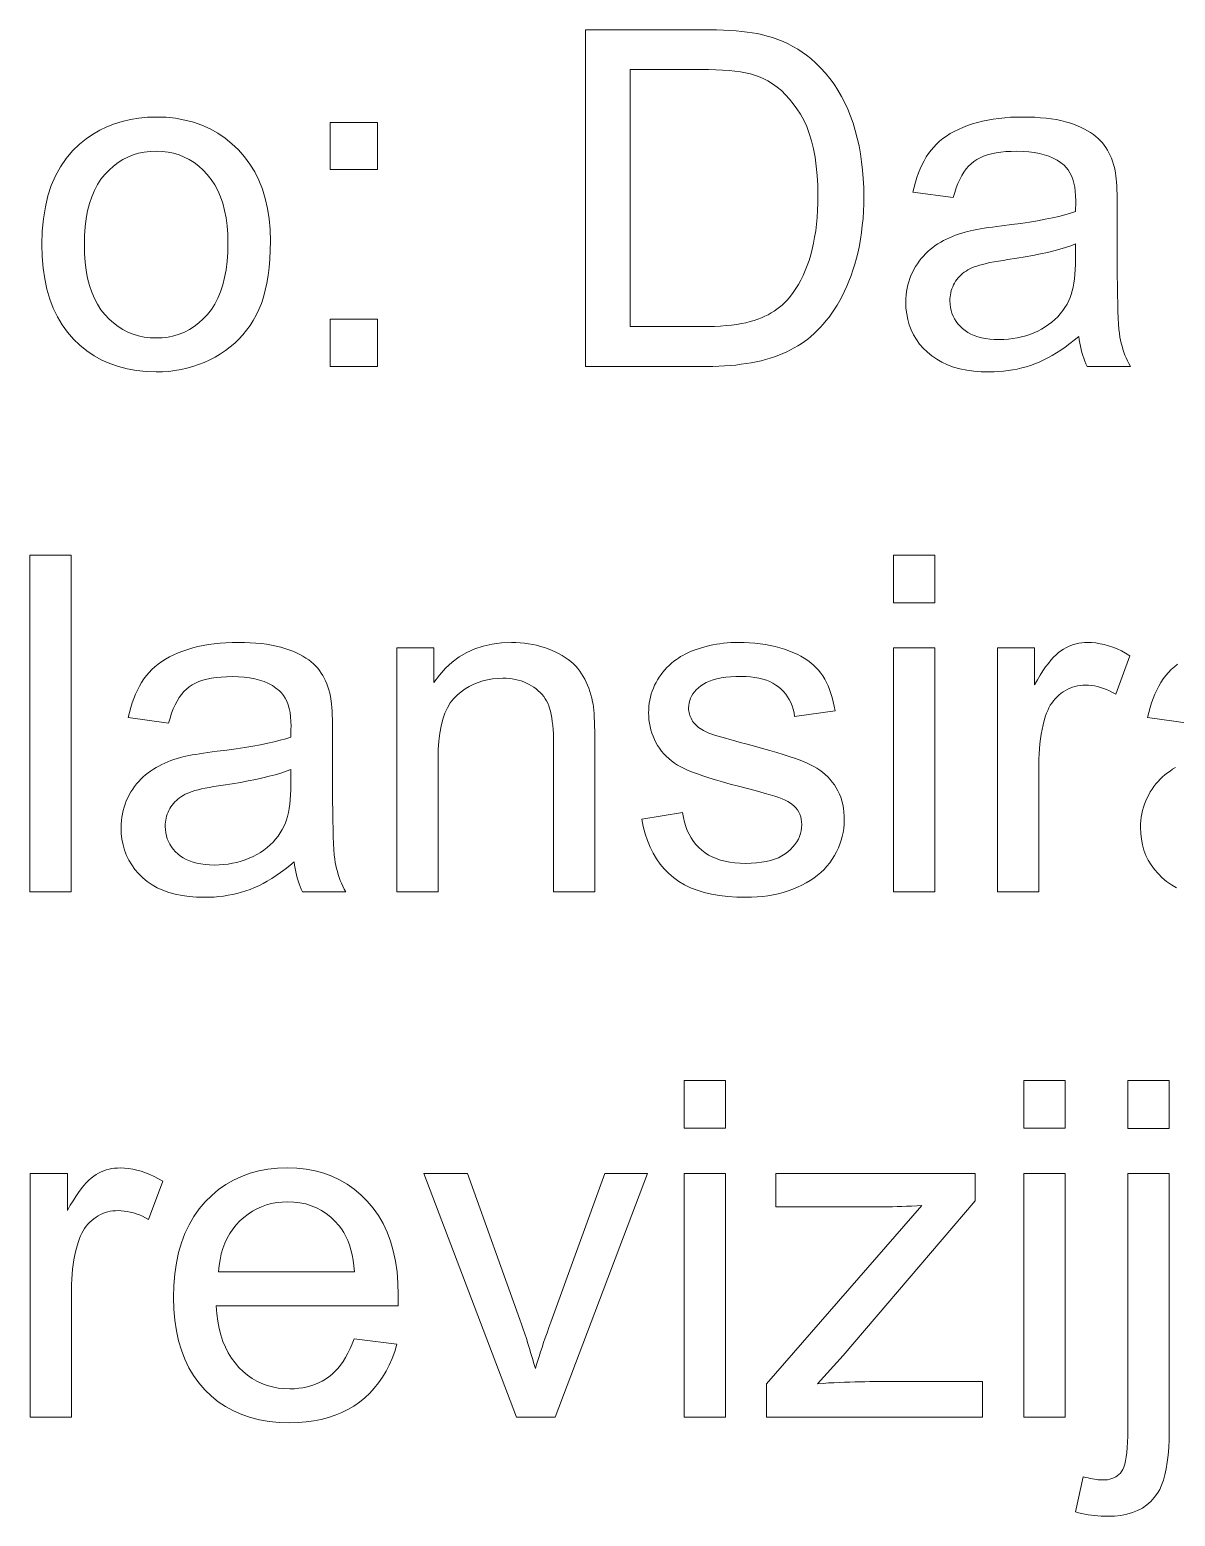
# Model space of a CAD drawing. Extents: x 0 to 419, y 0 to 420.
# Drawn here: x 361.99 to 373.9, y 44.61 to 60.06 of the extents above; entities that cross this region are included whole.
import ezdxf

# ---------------------------------------------------------------- set-up
doc = ezdxf.new("R2010")
doc.units = 0

msp = doc.modelspace()

# ---------------------------------------------------------------- linework, layer by layer
at = {"color": 7, "lineweight": 13}
for points in [[(367.765, 56.56), (367.765, 60.06), (368.971, 60.06), (369.051, 60.06), (369.127, 60.058), (369.199, 60.056), (369.267, 60.052), (369.331, 60.048), (369.391, 60.042), (369.448, 60.036), (369.5, 60.028), (369.549, 60.02), (369.594, 60.01), (369.653, 59.995), (369.711, 59.978), (369.767, 59.959), (369.821, 59.937), (369.873, 59.913), (369.923, 59.887), (369.972, 59.858), (370.019, 59.828), (370.064, 59.795), (370.107, 59.76), (370.161, 59.712), (370.213, 59.661), (370.261, 59.608), (370.307, 59.552), (370.35, 59.493), (370.39, 59.432), (370.427, 59.368), (370.461, 59.302), (370.493, 59.233), (370.522, 59.162), (370.548, 59.088), (370.571, 59.012), (370.592, 58.934), (370.61, 58.854), (370.625, 58.772), (370.637, 58.687), (370.647, 58.601), (370.654, 58.513), (370.658, 58.422), (370.659, 58.33), (370.658, 58.251), (370.655, 58.174), (370.651, 58.099), (370.644, 58.025), (370.636, 57.954), (370.625, 57.884), (370.613, 57.816), (370.599, 57.75), (370.584, 57.685), (370.566, 57.623), (370.547, 57.562), (370.527, 57.504), (370.505, 57.448), (370.483, 57.394), (370.46, 57.341), (370.435, 57.292), (370.41, 57.244), (370.383, 57.198), (370.356, 57.155), (370.327, 57.113), (370.298, 57.074), (370.268, 57.036), (370.237, 57), (370.206, 56.966), (370.175, 56.933), (370.142, 56.902), (370.11, 56.873), (370.077, 56.845), (370.043, 56.82), (370.008, 56.796), (369.973, 56.773), (369.936, 56.752), (369.898, 56.731), (369.858, 56.712), (369.817, 56.694), (369.775, 56.677), (369.731, 56.661), (369.686, 56.646), (369.639, 56.633), (369.591, 56.62), (369.541, 56.609), (369.49, 56.599), (369.437, 56.59), (369.383, 56.582), (369.328, 56.575), (369.271, 56.57), (369.212, 56.566), (369.152, 56.563), (369.091, 56.561), (369.028, 56.56)], [(368.229, 56.974), (368.976, 56.974), (369.044, 56.974), (369.108, 56.976), (369.17, 56.979), (369.229, 56.984), (369.285, 56.99), (369.338, 56.997), (369.387, 57.005), (369.434, 57.015), (369.478, 57.026), (369.519, 57.038), (369.558, 57.051), (369.595, 57.066), (369.63, 57.081), (369.664, 57.098), (369.696, 57.116), (369.727, 57.134), (369.756, 57.154), (369.783, 57.175), (369.809, 57.197), (369.833, 57.219), (369.865, 57.253), (369.896, 57.29), (369.925, 57.328), (369.953, 57.369), (369.979, 57.412), (370.004, 57.458), (370.028, 57.506), (370.05, 57.556), (370.07, 57.608), (370.09, 57.662), (370.107, 57.719), (370.123, 57.778), (370.136, 57.84), (370.148, 57.904), (370.159, 57.97), (370.167, 58.039), (370.173, 58.11), (370.178, 58.183), (370.181, 58.259), (370.181, 58.337), (370.18, 58.444), (370.174, 58.546), (370.165, 58.643), (370.153, 58.735), (370.136, 58.822), (370.117, 58.904), (370.093, 58.981), (370.066, 59.053), (370.035, 59.119), (370.001, 59.181), (369.964, 59.238), (369.926, 59.291), (369.886, 59.34), (369.845, 59.385), (369.802, 59.427), (369.757, 59.464), (369.711, 59.498), (369.663, 59.528), (369.614, 59.554), (369.563, 59.576), (369.524, 59.589), (369.48, 59.602), (369.431, 59.612), (369.378, 59.622), (369.32, 59.63), (369.258, 59.636), (369.191, 59.641), (369.12, 59.645), (369.044, 59.647), (368.964, 59.647), (368.229, 59.647)], [(362.114, 57.828), (362.118, 57.965), (362.13, 58.095), (362.15, 58.218), (362.177, 58.333), (362.212, 58.441), (362.255, 58.542), (362.306, 58.635), (362.365, 58.721), (362.431, 58.8), (362.506, 58.872), (362.573, 58.925), (362.642, 58.973), (362.715, 59.015), (362.79, 59.052), (362.869, 59.083), (362.95, 59.108), (363.034, 59.128), (363.121, 59.142), (363.211, 59.15), (363.303, 59.153), (363.406, 59.15), (363.505, 59.14), (363.6, 59.122), (363.691, 59.098), (363.778, 59.068), (363.862, 59.03), (363.942, 58.985), (364.018, 58.934), (364.09, 58.876), (364.158, 58.811), (364.221, 58.74), (364.277, 58.663), (364.327, 58.582), (364.37, 58.495), (364.407, 58.403), (364.437, 58.305), (364.46, 58.203), (364.477, 58.095), (364.487, 57.982), (364.49, 57.864), (364.488, 57.768), (364.484, 57.677), (364.477, 57.589), (364.466, 57.506), (364.453, 57.427), (364.437, 57.352), (364.418, 57.281), (364.396, 57.215), (364.371, 57.152), (364.343, 57.094), (364.312, 57.039), (364.279, 56.987), (364.243, 56.937), (364.204, 56.89), (364.163, 56.845), (364.119, 56.803), (364.072, 56.763), (364.022, 56.725), (363.97, 56.691), (363.916, 56.658), (363.859, 56.629), (363.801, 56.602), (363.743, 56.579), (363.683, 56.559), (363.622, 56.542), (363.561, 56.528), (363.498, 56.517), (363.434, 56.509), (363.369, 56.505), (363.303, 56.503), (363.199, 56.507), (363.098, 56.517), (363.002, 56.534), (362.91, 56.558), (362.822, 56.589), (362.738, 56.626), (362.658, 56.67), (362.582, 56.722), (362.51, 56.78), (362.443, 56.845), (362.38, 56.916), (362.324, 56.993), (362.275, 57.076), (362.232, 57.166), (362.196, 57.261), (362.167, 57.363), (362.144, 57.47), (362.127, 57.583), (362.118, 57.703)], [(365.113, 58.607), (365.113, 59.096), (365.602, 59.096), (365.602, 58.607)], [(372.896, 56.873), (372.848, 56.834), (372.801, 56.797), (372.754, 56.762), (372.708, 56.73), (372.662, 56.7), (372.616, 56.673), (372.571, 56.648), (372.525, 56.625), (372.481, 56.605), (372.436, 56.587), (372.392, 56.571), (372.347, 56.557), (372.301, 56.544), (372.255, 56.533), (372.208, 56.524), (372.16, 56.517), (372.111, 56.511), (372.062, 56.507), (372.013, 56.504), (371.963, 56.503), (371.881, 56.505), (371.803, 56.511), (371.729, 56.522), (371.659, 56.536), (371.593, 56.554), (371.531, 56.577), (371.472, 56.603), (371.418, 56.634), (371.367, 56.669), (371.32, 56.707), (371.278, 56.749), (371.24, 56.793), (371.206, 56.84), (371.177, 56.889), (371.152, 56.94), (371.132, 56.993), (371.116, 57.049), (371.105, 57.106), (371.098, 57.167), (371.096, 57.229), (371.097, 57.266), (371.099, 57.302), (371.104, 57.338), (371.109, 57.373), (371.117, 57.407), (371.126, 57.441), (371.137, 57.474), (371.15, 57.506), (371.165, 57.538), (371.181, 57.569), (371.198, 57.599), (371.217, 57.628), (371.236, 57.656), (371.257, 57.683), (371.279, 57.708), (371.301, 57.732), (371.325, 57.755), (371.35, 57.777), (371.376, 57.797), (371.403, 57.816), (371.43, 57.834), (371.459, 57.852), (371.488, 57.868), (371.518, 57.884), (371.549, 57.898), (371.58, 57.912), (371.612, 57.924), (371.644, 57.936), (371.678, 57.947), (371.712, 57.957), (371.738, 57.964), (371.768, 57.97), (371.799, 57.977), (371.834, 57.983), (371.871, 57.99), (371.91, 57.996), (371.952, 58.003), (371.997, 58.009), (372.044, 58.015), (372.094, 58.022), (372.195, 58.034), (372.291, 58.047), (372.381, 58.061), (372.466, 58.075), (372.546, 58.09), (372.62, 58.105), (372.688, 58.12), (372.751, 58.136), (372.808, 58.153), (372.86, 58.17), (372.861, 58.187), (372.861, 58.202), (372.861, 58.217), (372.862, 58.23), (372.862, 58.242), (372.862, 58.252), (372.862, 58.262), (372.863, 58.27), (372.863, 58.276), (372.863, 58.282), (372.861, 58.333), (372.858, 58.381), (372.852, 58.425), (372.843, 58.467), (372.832, 58.506), (372.819, 58.541), (372.803, 58.573), (372.785, 58.603), (372.764, 58.629), (372.741, 58.652), (372.706, 58.68), (372.669, 58.704), (372.628, 58.726), (372.583, 58.745), (372.536, 58.761), (372.486, 58.774), (372.432, 58.784), (372.375, 58.792), (372.315, 58.796), (372.251, 58.798), (372.192, 58.796), (372.136, 58.793), (372.084, 58.788), (372.034, 58.781), (371.988, 58.771), (371.945, 58.759), (371.905, 58.745), (371.868, 58.73), (371.834, 58.711), (371.804, 58.691), (371.776, 58.668), (371.749, 58.642), (371.724, 58.613), (371.7, 58.58), (371.678, 58.544), (371.658, 58.505), (371.638, 58.462), (371.621, 58.417), (371.605, 58.368), (371.59, 58.315), (371.17, 58.373), (371.182, 58.425), (371.196, 58.476), (371.211, 58.525), (371.228, 58.572), (371.246, 58.616), (371.265, 58.659), (371.286, 58.699), (371.309, 58.738), (371.333, 58.774), (371.359, 58.808), (371.386, 58.841), (371.416, 58.872), (371.448, 58.901), (371.482, 58.929), (371.519, 58.955), (371.558, 58.98), (371.6, 59.003), (371.643, 59.025), (371.69, 59.045), (371.738, 59.064), (371.789, 59.081), (371.841, 59.096), (371.894, 59.109), (371.949, 59.121), (372.006, 59.131), (372.064, 59.139), (372.124, 59.145), (372.186, 59.15), (372.249, 59.152), (372.313, 59.153), (372.377, 59.152), (372.439, 59.15), (372.497, 59.146), (372.554, 59.141), (372.608, 59.134), (372.659, 59.126), (372.708, 59.116), (372.755, 59.104), (372.799, 59.091), (372.841, 59.077), (372.881, 59.061), (372.918, 59.045), (372.953, 59.027), (372.986, 59.009), (373.017, 58.991), (373.046, 58.971), (373.073, 58.951), (373.097, 58.929), (373.119, 58.907), (373.14, 58.885), (373.158, 58.861), (373.175, 58.836), (373.192, 58.81), (373.207, 58.782), (373.221, 58.754), (373.234, 58.724), (373.245, 58.693), (373.256, 58.66), (373.265, 58.627), (373.273, 58.592), (373.277, 58.568), (373.281, 58.541), (373.284, 58.51), (373.287, 58.476), (373.289, 58.438), (373.291, 58.397), (373.293, 58.352), (373.294, 58.303), (373.295, 58.251), (373.295, 58.196), (373.295, 57.623), (373.295, 57.507), (373.296, 57.401), (373.297, 57.303), (373.299, 57.214), (373.302, 57.134), (373.305, 57.062), (373.308, 57), (373.312, 56.946), (373.317, 56.901), (373.322, 56.865), (373.328, 56.833), (373.335, 56.802), (373.344, 56.771), (373.353, 56.74), (373.363, 56.709), (373.374, 56.679), (373.387, 56.649), (373.4, 56.619), (373.415, 56.59), (373.431, 56.56), (372.982, 56.56), (372.969, 56.588), (372.957, 56.616), (372.946, 56.645), (372.936, 56.675), (372.927, 56.706), (372.919, 56.737), (372.912, 56.77), (372.906, 56.803), (372.9, 56.838)], [(362.556, 57.828), (362.558, 57.733), (362.564, 57.643), (362.575, 57.558), (362.59, 57.478), (362.609, 57.402), (362.632, 57.332), (362.66, 57.266), (362.692, 57.206), (362.728, 57.15), (362.768, 57.099), (362.812, 57.053), (362.858, 57.012), (362.906, 56.975), (362.956, 56.944), (363.008, 56.917), (363.063, 56.895), (363.12, 56.878), (363.179, 56.866), (363.24, 56.859), (363.303, 56.857), (363.366, 56.859), (363.427, 56.866), (363.486, 56.878), (363.542, 56.895), (363.596, 56.917), (363.648, 56.944), (363.698, 56.976), (363.746, 57.012), (363.792, 57.054), (363.836, 57.1), (363.876, 57.151), (363.912, 57.208), (363.944, 57.269), (363.972, 57.336), (363.995, 57.407), (364.014, 57.484), (364.029, 57.566), (364.04, 57.653), (364.046, 57.745), (364.048, 57.843), (364.046, 57.934), (364.04, 58.022), (364.029, 58.104), (364.014, 58.182), (363.995, 58.256), (363.971, 58.325), (363.943, 58.389), (363.911, 58.449), (363.875, 58.504), (363.834, 58.555), (363.791, 58.601), (363.745, 58.642), (363.697, 58.679), (363.647, 58.71), (363.595, 58.737), (363.541, 58.759), (363.484, 58.776), (363.426, 58.788), (363.366, 58.795), (363.303, 58.798), (363.24, 58.795), (363.179, 58.788), (363.12, 58.776), (363.063, 58.759), (363.008, 58.737), (362.956, 58.711), (362.906, 58.679), (362.858, 58.643), (362.812, 58.602), (362.768, 58.556), (362.728, 58.506), (362.692, 58.45), (362.66, 58.39), (362.632, 58.324), (362.609, 58.254), (362.59, 58.179), (362.575, 58.098), (362.564, 58.013), (362.558, 57.923)], [(372.86, 57.833), (372.811, 57.814), (372.757, 57.796), (372.699, 57.778), (372.636, 57.761), (372.568, 57.745), (372.495, 57.729), (372.418, 57.713), (372.336, 57.699), (372.25, 57.684), (372.158, 57.671), (372.107, 57.663), (372.059, 57.655), (372.013, 57.647), (371.971, 57.639), (371.932, 57.63), (371.896, 57.621), (371.863, 57.612), (371.834, 57.603), (371.807, 57.594), (371.783, 57.585), (371.762, 57.575), (371.742, 57.564), (371.722, 57.552), (371.704, 57.539), (371.686, 57.526), (371.67, 57.511), (371.654, 57.496), (371.64, 57.48), (371.626, 57.463), (371.614, 57.445), (371.603, 57.426), (371.592, 57.407), (371.584, 57.388), (371.576, 57.368), (371.569, 57.348), (371.564, 57.327), (371.56, 57.306), (371.557, 57.285), (371.555, 57.263), (371.554, 57.241), (371.556, 57.207), (371.559, 57.174), (371.566, 57.143), (371.575, 57.113), (371.587, 57.083), (371.601, 57.055), (371.618, 57.028), (371.638, 57.003), (371.66, 56.978), (371.684, 56.954), (371.712, 56.933), (371.741, 56.913), (371.773, 56.896), (371.808, 56.881), (371.845, 56.868), (371.884, 56.858), (371.926, 56.85), (371.97, 56.844), (372.016, 56.841), (372.065, 56.84), (372.114, 56.841), (372.162, 56.844), (372.209, 56.85), (372.255, 56.857), (372.3, 56.867), (372.343, 56.879), (372.386, 56.893), (372.427, 56.909), (372.468, 56.928), (372.507, 56.948), (372.545, 56.971), (372.58, 56.995), (372.614, 57.021), (372.645, 57.048), (372.675, 57.077), (372.702, 57.108), (372.727, 57.14), (372.751, 57.173), (372.772, 57.209), (372.791, 57.246), (372.804, 57.276), (372.816, 57.309), (372.826, 57.346), (372.835, 57.384), (372.843, 57.426), (372.849, 57.47), (372.854, 57.517), (372.857, 57.567), (372.86, 57.62), (372.86, 57.675)], [(365.113, 56.56), (365.113, 57.05), (365.602, 57.05), (365.602, 56.56)], [(361.988, 51.098), (361.988, 54.598), (362.418, 54.598), (362.418, 51.098)], [(370.969, 54.104), (370.969, 54.598), (371.399, 54.598), (371.399, 54.104)], [(364.738, 51.411), (364.691, 51.371), (364.643, 51.334), (364.596, 51.3), (364.55, 51.268), (364.504, 51.238), (364.458, 51.21), (364.413, 51.185), (364.368, 51.162), (364.323, 51.142), (364.279, 51.124), (364.234, 51.108), (364.189, 51.094), (364.143, 51.082), (364.097, 51.071), (364.05, 51.062), (364.002, 51.054), (363.954, 51.048), (363.905, 51.044), (363.855, 51.042), (363.805, 51.041), (363.723, 51.043), (363.645, 51.049), (363.571, 51.059), (363.501, 51.073), (363.435, 51.092), (363.373, 51.114), (363.314, 51.141), (363.26, 51.171), (363.209, 51.206), (363.162, 51.245), (363.12, 51.287), (363.082, 51.331), (363.048, 51.378), (363.019, 51.426), (362.994, 51.477), (362.974, 51.531), (362.958, 51.586), (362.947, 51.644), (362.94, 51.704), (362.938, 51.766), (362.939, 51.803), (362.941, 51.84), (362.946, 51.875), (362.952, 51.91), (362.959, 51.945), (362.968, 51.978), (362.979, 52.011), (362.992, 52.044), (363.007, 52.076), (363.023, 52.107), (363.04, 52.137), (363.059, 52.166), (363.078, 52.194), (363.099, 52.22), (363.121, 52.245), (363.143, 52.27), (363.167, 52.292), (363.192, 52.314), (363.218, 52.335), (363.245, 52.354), (363.273, 52.372), (363.301, 52.389), (363.33, 52.406), (363.36, 52.421), (363.391, 52.436), (363.422, 52.449), (363.454, 52.462), (363.487, 52.474), (363.52, 52.485), (363.554, 52.495), (363.581, 52.501), (363.61, 52.508), (363.641, 52.514), (363.676, 52.521), (363.713, 52.527), (363.752, 52.534), (363.794, 52.54), (363.839, 52.547), (363.886, 52.553), (363.936, 52.559), (364.037, 52.572), (364.133, 52.585), (364.224, 52.599), (364.308, 52.613), (364.388, 52.627), (364.462, 52.642), (364.53, 52.658), (364.593, 52.674), (364.65, 52.69), (364.702, 52.707), (364.703, 52.724), (364.703, 52.74), (364.704, 52.754), (364.704, 52.767), (364.704, 52.779), (364.704, 52.79), (364.704, 52.799), (364.705, 52.807), (364.705, 52.814), (364.705, 52.819), (364.703, 52.87), (364.7, 52.918), (364.694, 52.963), (364.685, 53.005), (364.674, 53.043), (364.661, 53.079), (364.645, 53.111), (364.627, 53.14), (364.606, 53.166), (364.583, 53.189), (364.548, 53.217), (364.511, 53.242), (364.47, 53.264), (364.426, 53.283), (364.378, 53.299), (364.328, 53.312), (364.274, 53.322), (364.217, 53.329), (364.157, 53.334), (364.094, 53.335), (364.034, 53.334), (363.979, 53.331), (363.926, 53.325), (363.876, 53.318), (363.83, 53.308), (363.787, 53.297), (363.747, 53.283), (363.71, 53.267), (363.676, 53.249), (363.646, 53.229), (363.618, 53.206), (363.591, 53.18), (363.566, 53.15), (363.542, 53.118), (363.52, 53.082), (363.5, 53.042), (363.48, 53), (363.463, 52.954), (363.447, 52.905), (363.432, 52.853), (363.012, 52.91), (363.024, 52.963), (363.038, 53.014), (363.053, 53.063), (363.07, 53.109), (363.088, 53.154), (363.107, 53.196), (363.128, 53.237), (363.151, 53.275), (363.175, 53.312), (363.201, 53.346), (363.228, 53.378), (363.258, 53.409), (363.29, 53.438), (363.324, 53.466), (363.361, 53.493), (363.4, 53.517), (363.442, 53.541), (363.486, 53.562), (363.532, 53.583), (363.58, 53.601), (363.631, 53.618), (363.683, 53.633), (363.736, 53.647), (363.791, 53.659), (363.848, 53.668), (363.907, 53.676), (363.966, 53.683), (364.028, 53.687), (364.091, 53.69), (364.156, 53.691), (364.219, 53.69), (364.281, 53.688), (364.339, 53.684), (364.396, 53.679), (364.45, 53.672), (364.501, 53.663), (364.55, 53.653), (364.597, 53.642), (364.641, 53.629), (364.683, 53.614), (364.723, 53.599), (364.76, 53.582), (364.795, 53.565), (364.828, 53.547), (364.859, 53.528), (364.888, 53.509), (364.915, 53.488), (364.939, 53.467), (364.961, 53.445), (364.982, 53.422), (365, 53.398), (365.018, 53.373), (365.034, 53.347), (365.049, 53.32), (365.063, 53.291), (365.076, 53.261), (365.087, 53.23), (365.098, 53.198), (365.107, 53.164), (365.115, 53.13), (365.119, 53.106), (365.123, 53.079), (365.126, 53.048), (365.129, 53.014), (365.131, 52.976), (365.133, 52.934), (365.135, 52.889), (365.136, 52.841), (365.137, 52.789), (365.137, 52.733), (365.137, 52.16), (365.137, 52.045), (365.138, 51.938), (365.139, 51.841), (365.141, 51.751), (365.144, 51.671), (365.147, 51.6), (365.15, 51.537), (365.154, 51.484), (365.159, 51.439), (365.164, 51.402), (365.17, 51.371), (365.177, 51.339), (365.186, 51.308), (365.195, 51.277), (365.205, 51.247), (365.217, 51.217), (365.229, 51.187), (365.243, 51.157), (365.257, 51.127), (365.273, 51.098), (364.824, 51.098), (364.811, 51.125), (364.799, 51.153), (364.788, 51.182), (364.778, 51.212), (364.769, 51.243), (364.761, 51.275), (364.754, 51.307), (364.748, 51.341), (364.742, 51.375)], [(365.803, 51.098), (365.803, 53.633), (366.19, 53.633), (366.19, 53.273), (366.248, 53.352), (366.311, 53.423), (366.38, 53.486), (366.453, 53.54), (366.531, 53.586), (366.614, 53.624), (366.702, 53.653), (366.796, 53.674), (366.894, 53.687), (366.997, 53.691), (367.042, 53.69), (367.087, 53.687), (367.131, 53.683), (367.174, 53.678), (367.217, 53.67), (367.258, 53.661), (367.299, 53.65), (367.34, 53.638), (367.379, 53.624), (367.418, 53.608), (367.456, 53.591), (367.491, 53.573), (367.525, 53.554), (367.556, 53.534), (367.586, 53.513), (367.614, 53.491), (367.64, 53.468), (367.664, 53.444), (367.686, 53.419), (367.706, 53.392), (367.724, 53.365), (367.742, 53.337), (367.758, 53.308), (367.773, 53.277), (367.787, 53.246), (367.8, 53.214), (367.811, 53.181), (367.822, 53.146), (367.831, 53.111), (367.839, 53.075), (367.844, 53.049), (367.848, 53.02), (367.852, 52.987), (367.855, 52.951), (367.857, 52.911), (367.859, 52.867), (367.861, 52.82), (367.862, 52.769), (367.863, 52.715), (367.863, 52.657), (367.863, 51.098), (367.434, 51.098), (367.434, 52.64), (367.433, 52.691), (367.432, 52.74), (367.429, 52.786), (367.426, 52.829), (367.421, 52.87), (367.415, 52.908), (367.409, 52.943), (367.401, 52.976), (367.393, 53.006), (367.383, 53.033), (367.373, 53.059), (367.36, 53.083), (367.346, 53.106), (367.331, 53.129), (367.314, 53.15), (367.295, 53.17), (367.275, 53.189), (367.254, 53.208), (367.23, 53.225), (367.206, 53.241), (367.18, 53.255), (367.153, 53.269), (367.125, 53.28), (367.096, 53.29), (367.067, 53.299), (367.036, 53.306), (367.005, 53.311), (366.973, 53.315), (366.94, 53.318), (366.906, 53.318), (366.852, 53.317), (366.799, 53.311), (366.748, 53.303), (366.698, 53.29), (366.65, 53.275), (366.604, 53.256), (366.558, 53.233), (366.515, 53.207), (366.473, 53.177), (366.432, 53.144), (366.394, 53.106), (366.36, 53.062), (366.33, 53.011), (366.304, 52.955), (366.283, 52.892), (366.265, 52.822), (366.251, 52.747), (366.241, 52.665), (366.235, 52.577), (366.233, 52.483), (366.233, 51.098)], [(368.35, 51.855), (368.775, 51.922), (368.784, 51.872), (368.795, 51.824), (368.808, 51.779), (368.824, 51.736), (368.843, 51.696), (368.864, 51.658), (368.888, 51.623), (368.914, 51.589), (368.943, 51.559), (368.975, 51.53), (369.009, 51.504), (369.045, 51.481), (369.084, 51.461), (369.126, 51.443), (369.171, 51.428), (369.218, 51.416), (369.267, 51.406), (369.32, 51.399), (369.374, 51.395), (369.432, 51.394), (369.49, 51.395), (369.544, 51.399), (369.596, 51.405), (369.644, 51.413), (369.69, 51.424), (369.732, 51.437), (369.771, 51.453), (369.808, 51.471), (369.841, 51.492), (369.871, 51.515), (369.898, 51.539), (369.923, 51.565), (369.944, 51.591), (369.963, 51.618), (369.979, 51.646), (369.991, 51.674), (370.001, 51.704), (370.009, 51.734), (370.013, 51.765), (370.014, 51.798), (370.013, 51.826), (370.009, 51.853), (370.003, 51.879), (369.994, 51.904), (369.983, 51.928), (369.969, 51.95), (369.952, 51.971), (369.933, 51.991), (369.912, 52.009), (369.888, 52.027), (369.868, 52.038), (369.842, 52.051), (369.811, 52.064), (369.775, 52.078), (369.734, 52.092), (369.687, 52.107), (369.635, 52.122), (369.578, 52.138), (369.516, 52.155), (369.449, 52.172), (369.357, 52.196), (369.271, 52.219), (369.191, 52.241), (369.117, 52.263), (369.048, 52.284), (368.986, 52.304), (368.929, 52.324), (368.878, 52.343), (368.833, 52.361), (368.793, 52.379), (368.758, 52.397), (368.724, 52.416), (368.692, 52.437), (368.661, 52.459), (368.633, 52.483), (368.606, 52.507), (368.581, 52.534), (368.557, 52.561), (368.536, 52.59), (368.516, 52.62), (368.498, 52.651), (368.482, 52.683), (368.468, 52.715), (368.456, 52.748), (368.446, 52.782), (368.437, 52.816), (368.43, 52.851), (368.426, 52.887), (368.423, 52.923), (368.422, 52.96), (368.423, 52.994), (368.425, 53.027), (368.429, 53.06), (368.434, 53.092), (368.441, 53.123), (368.45, 53.155), (368.46, 53.185), (368.472, 53.215), (368.485, 53.245), (368.5, 53.274), (368.516, 53.303), (368.533, 53.33), (368.551, 53.356), (368.571, 53.382), (368.591, 53.406), (368.613, 53.43), (368.636, 53.452), (368.66, 53.474), (368.685, 53.495), (368.711, 53.514), (368.732, 53.529), (368.754, 53.543), (368.778, 53.556), (368.803, 53.57), (368.829, 53.582), (368.857, 53.595), (368.887, 53.607), (368.918, 53.618), (368.95, 53.629), (368.984, 53.639), (369.019, 53.649), (369.054, 53.658), (369.09, 53.666), (369.127, 53.672), (369.164, 53.678), (369.201, 53.683), (369.239, 53.686), (369.277, 53.689), (369.316, 53.69), (369.355, 53.691), (369.414, 53.69), (369.472, 53.687), (369.528, 53.683), (369.583, 53.677), (369.636, 53.669), (369.687, 53.66), (369.738, 53.649), (369.786, 53.636), (369.834, 53.621), (369.879, 53.605), (369.923, 53.587), (369.965, 53.568), (370.004, 53.548), (370.041, 53.526), (370.076, 53.504), (370.108, 53.48), (370.137, 53.455), (370.165, 53.428), (370.19, 53.401), (370.213, 53.372), (370.233, 53.342), (370.253, 53.309), (370.271, 53.275), (370.288, 53.239), (370.303, 53.2), (370.317, 53.16), (370.33, 53.118), (370.342, 53.074), (370.352, 53.027), (370.361, 52.979), (369.94, 52.922), (369.934, 52.96), (369.925, 52.997), (369.913, 53.032), (369.9, 53.065), (369.885, 53.096), (369.867, 53.126), (369.847, 53.154), (369.825, 53.18), (369.801, 53.205), (369.774, 53.228), (369.746, 53.248), (369.715, 53.267), (369.682, 53.284), (369.646, 53.298), (369.609, 53.31), (369.569, 53.32), (369.527, 53.328), (369.482, 53.333), (369.435, 53.336), (369.386, 53.337), (369.329, 53.336), (369.275, 53.334), (369.224, 53.329), (369.177, 53.322), (369.133, 53.313), (369.092, 53.302), (369.055, 53.289), (369.021, 53.275), (368.991, 53.258), (368.964, 53.24), (368.94, 53.22), (368.918, 53.199), (368.899, 53.178), (368.883, 53.156), (368.869, 53.133), (368.858, 53.11), (368.849, 53.086), (368.842, 53.062), (368.839, 53.036), (368.837, 53.01), (368.838, 52.994), (368.839, 52.978), (368.842, 52.962), (368.846, 52.946), (368.85, 52.931), (368.856, 52.916), (368.863, 52.902), (368.871, 52.887), (368.88, 52.873), (368.89, 52.86), (368.901, 52.846), (368.913, 52.833), (368.927, 52.821), (368.941, 52.808), (368.957, 52.797), (368.974, 52.785), (368.993, 52.775), (369.012, 52.764), (369.033, 52.755), (369.055, 52.745), (369.07, 52.74), (369.09, 52.733), (369.116, 52.725), (369.146, 52.716), (369.182, 52.706), (369.222, 52.694), (369.268, 52.681), (369.318, 52.667), (369.374, 52.652), (369.434, 52.636), (369.523, 52.612), (369.606, 52.589), (369.683, 52.566), (369.755, 52.545), (369.821, 52.525), (369.882, 52.505), (369.938, 52.487), (369.987, 52.469), (370.032, 52.452), (370.07, 52.436), (370.106, 52.42), (370.139, 52.402), (370.172, 52.383), (370.202, 52.363), (370.231, 52.341), (370.259, 52.318), (370.285, 52.293), (370.309, 52.267), (370.332, 52.239), (370.353, 52.211), (370.373, 52.18), (370.39, 52.148), (370.406, 52.115), (370.419, 52.081), (370.43, 52.045), (370.44, 52.007), (370.447, 51.968), (370.452, 51.928), (370.455, 51.886), (370.456, 51.843), (370.455, 51.8), (370.451, 51.758), (370.445, 51.716), (370.436, 51.675), (370.425, 51.634), (370.411, 51.594), (370.395, 51.554), (370.376, 51.515), (370.355, 51.476), (370.331, 51.438), (370.305, 51.401), (370.276, 51.366), (370.246, 51.332), (370.213, 51.3), (370.178, 51.27), (370.14, 51.241), (370.101, 51.215), (370.059, 51.19), (370.015, 51.166), (369.969, 51.145), (369.921, 51.125), (369.872, 51.107), (369.822, 51.092), (369.77, 51.078), (369.717, 51.067), (369.663, 51.057), (369.608, 51.05), (369.551, 51.045), (369.493, 51.042), (369.434, 51.041), (369.338, 51.043), (369.246, 51.049), (369.159, 51.059), (369.076, 51.074), (368.999, 51.092), (368.926, 51.115), (368.858, 51.141), (368.794, 51.172), (368.735, 51.207), (368.681, 51.246), (368.631, 51.289), (368.585, 51.336), (368.542, 51.387), (368.504, 51.442), (368.469, 51.501), (368.438, 51.564), (368.41, 51.631), (368.386, 51.701), (368.367, 51.776)], [(370.969, 51.098), (370.969, 53.633), (371.399, 53.633), (371.399, 51.098)], [(372.048, 51.098), (372.048, 53.633), (372.435, 53.633), (372.435, 53.249), (372.465, 53.301), (372.494, 53.35), (372.522, 53.394), (372.55, 53.436), (372.578, 53.473), (372.605, 53.507), (372.631, 53.537), (372.658, 53.563), (372.683, 53.586), (372.709, 53.605), (372.734, 53.621), (372.76, 53.636), (372.786, 53.649), (372.813, 53.66), (372.84, 53.669), (372.868, 53.677), (372.896, 53.683), (372.925, 53.687), (372.955, 53.69), (372.984, 53.691), (373.028, 53.689), (373.072, 53.685), (373.115, 53.678), (373.159, 53.669), (373.203, 53.656), (373.248, 53.641), (373.292, 53.623), (373.337, 53.602), (373.381, 53.579), (373.426, 53.552), (373.278, 53.154), (373.246, 53.171), (373.215, 53.187), (373.183, 53.201), (373.152, 53.213), (373.12, 53.223), (373.089, 53.232), (373.057, 53.238), (373.026, 53.243), (372.994, 53.246), (372.963, 53.247), (372.935, 53.246), (372.908, 53.243), (372.881, 53.239), (372.855, 53.233), (372.829, 53.226), (372.804, 53.216), (372.78, 53.205), (372.756, 53.192), (372.733, 53.178), (372.71, 53.162), (372.688, 53.144), (372.668, 53.125), (372.648, 53.105), (372.63, 53.084), (372.614, 53.061), (372.598, 53.037), (372.584, 53.011), (372.572, 52.984), (372.56, 52.956), (372.55, 52.927), (372.536, 52.881), (372.524, 52.833), (372.513, 52.785), (372.504, 52.737), (372.496, 52.687), (372.49, 52.636), (372.485, 52.585), (372.481, 52.533), (372.479, 52.479), (372.478, 52.425), (372.478, 51.098)], [(364.702, 52.371), (364.653, 52.352), (364.599, 52.333), (364.541, 52.316), (364.478, 52.299), (364.41, 52.282), (364.337, 52.266), (364.26, 52.251), (364.178, 52.236), (364.092, 52.222), (364, 52.208), (363.949, 52.2), (363.901, 52.192), (363.855, 52.184), (363.813, 52.176), (363.774, 52.168), (363.738, 52.159), (363.705, 52.15), (363.676, 52.141), (363.649, 52.132), (363.626, 52.122), (363.604, 52.112), (363.584, 52.101), (363.564, 52.09), (363.546, 52.077), (363.528, 52.063), (363.512, 52.049), (363.496, 52.034), (363.482, 52.018), (363.469, 52), (363.456, 51.983), (363.445, 51.964), (363.435, 51.945), (363.426, 51.926), (363.418, 51.906), (363.411, 51.886), (363.406, 51.865), (363.402, 51.844), (363.399, 51.822), (363.397, 51.801), (363.396, 51.778), (363.398, 51.745), (363.402, 51.712), (363.408, 51.68), (363.417, 51.65), (363.429, 51.621), (363.443, 51.593), (363.46, 51.566), (363.48, 51.54), (363.502, 51.515), (363.526, 51.492), (363.554, 51.47), (363.583, 51.451), (363.615, 51.433), (363.65, 51.419), (363.687, 51.406), (363.726, 51.396), (363.768, 51.388), (363.812, 51.382), (363.858, 51.378), (363.907, 51.377), (363.956, 51.378), (364.004, 51.382), (364.051, 51.387), (364.097, 51.395), (364.142, 51.404), (364.185, 51.416), (364.228, 51.431), (364.269, 51.447), (364.31, 51.465), (364.349, 51.486), (364.387, 51.508), (364.422, 51.533), (364.456, 51.558), (364.487, 51.586), (364.517, 51.615), (364.544, 51.645), (364.569, 51.677), (364.593, 51.711), (364.614, 51.746), (364.633, 51.783), (364.646, 51.814), (364.658, 51.847), (364.668, 51.883), (364.677, 51.922), (364.685, 51.963), (364.691, 52.008), (364.696, 52.055), (364.7, 52.105), (364.702, 52.157), (364.702, 52.213)], [(368.792, 48.641), (368.792, 49.136), (369.222, 49.136), (369.222, 48.641)], [(372.323, 48.641), (372.323, 49.136), (372.753, 49.136), (372.753, 48.641)], [(373.405, 48.637), (373.405, 49.136), (373.834, 49.136), (373.834, 48.637)], [(361.993, 45.636), (361.993, 48.171), (362.379, 48.171), (362.379, 47.787), (362.409, 47.839), (362.438, 47.887), (362.466, 47.932), (362.494, 47.973), (362.522, 48.01), (362.549, 48.044), (362.575, 48.074), (362.602, 48.101), (362.627, 48.123), (362.653, 48.142), (362.678, 48.159), (362.704, 48.173), (362.73, 48.186), (362.757, 48.197), (362.784, 48.207), (362.812, 48.215), (362.84, 48.221), (362.869, 48.225), (362.899, 48.227), (362.928, 48.228), (362.972, 48.227), (363.016, 48.223), (363.059, 48.216), (363.103, 48.206), (363.147, 48.194), (363.192, 48.178), (363.236, 48.16), (363.281, 48.14), (363.325, 48.116), (363.37, 48.09), (363.222, 47.691), (363.191, 47.709), (363.159, 47.725), (363.128, 47.739), (363.096, 47.751), (363.065, 47.761), (363.033, 47.769), (363.001, 47.776), (362.97, 47.78), (362.938, 47.783), (362.907, 47.784), (362.879, 47.783), (362.852, 47.781), (362.825, 47.777), (362.799, 47.771), (362.773, 47.763), (362.748, 47.754), (362.724, 47.743), (362.7, 47.73), (362.677, 47.716), (362.654, 47.699), (362.632, 47.682), (362.612, 47.663), (362.592, 47.643), (362.574, 47.621), (362.558, 47.598), (362.542, 47.574), (362.528, 47.549), (362.516, 47.522), (362.504, 47.494), (362.494, 47.464), (362.48, 47.418), (362.468, 47.371), (362.457, 47.323), (362.448, 47.274), (362.44, 47.224), (362.434, 47.174), (362.429, 47.122), (362.425, 47.07), (362.423, 47.017), (362.422, 46.963), (362.422, 45.636)], [(365.361, 46.452), (365.805, 46.397), (365.783, 46.321), (365.756, 46.248), (365.726, 46.179), (365.693, 46.114), (365.655, 46.052), (365.615, 45.993), (365.57, 45.938), (365.523, 45.886), (365.471, 45.838), (365.416, 45.793), (365.358, 45.752), (365.296, 45.716), (365.232, 45.684), (365.164, 45.656), (365.093, 45.632), (365.018, 45.613), (364.941, 45.598), (364.861, 45.587), (364.777, 45.58), (364.69, 45.578), (364.581, 45.582), (364.477, 45.592), (364.377, 45.609), (364.282, 45.633), (364.192, 45.664), (364.106, 45.702), (364.024, 45.746), (363.948, 45.797), (363.876, 45.856), (363.808, 45.921), (363.746, 45.992), (363.691, 46.069), (363.642, 46.151), (363.6, 46.239), (363.564, 46.332), (363.534, 46.431), (363.512, 46.536), (363.495, 46.645), (363.486, 46.761), (363.482, 46.882), (363.486, 47.007), (363.495, 47.126), (363.512, 47.24), (363.535, 47.348), (363.565, 47.45), (363.601, 47.546), (363.644, 47.637), (363.693, 47.722), (363.749, 47.801), (363.812, 47.875), (363.88, 47.942), (363.951, 48.002), (364.027, 48.055), (364.107, 48.101), (364.19, 48.14), (364.278, 48.172), (364.369, 48.196), (364.464, 48.214), (364.563, 48.225), (364.667, 48.228), (364.766, 48.225), (364.862, 48.214), (364.955, 48.197), (365.044, 48.173), (365.128, 48.142), (365.21, 48.104), (365.287, 48.059), (365.361, 48.007), (365.431, 47.948), (365.497, 47.882), (365.559, 47.81), (365.613, 47.732), (365.662, 47.649), (365.704, 47.56), (365.739, 47.465), (365.768, 47.365), (365.791, 47.259), (365.807, 47.148), (365.816, 47.031), (365.82, 46.908), (365.82, 46.9), (365.82, 46.891), (365.819, 46.882), (365.819, 46.871), (365.819, 46.86), (365.819, 46.848), (365.818, 46.836), (365.818, 46.822), (365.818, 46.808), (365.817, 46.793), (363.926, 46.793), (363.933, 46.712), (363.943, 46.634), (363.958, 46.56), (363.976, 46.491), (363.997, 46.425), (364.023, 46.363), (364.052, 46.304), (364.085, 46.25), (364.122, 46.2), (364.163, 46.154), (364.206, 46.111), (364.252, 46.074), (364.3, 46.04), (364.35, 46.011), (364.401, 45.987), (364.456, 45.967), (364.512, 45.952), (364.57, 45.94), (364.63, 45.934), (364.693, 45.932), (364.739, 45.933), (364.785, 45.937), (364.828, 45.943), (364.871, 45.951), (364.912, 45.963), (364.951, 45.976), (364.99, 45.992), (365.027, 46.011), (365.062, 46.032), (365.096, 46.056), (365.129, 46.082), (365.16, 46.111), (365.19, 46.144), (365.219, 46.179), (365.246, 46.217), (365.272, 46.258), (365.296, 46.302), (365.319, 46.349), (365.341, 46.399)], [(367.049, 45.636), (366.085, 48.171), (366.538, 48.171), (367.083, 46.653), (367.1, 46.603), (367.117, 46.553), (367.134, 46.503), (367.151, 46.453), (367.167, 46.402), (367.183, 46.351), (367.199, 46.299), (367.215, 46.247), (367.23, 46.194), (367.245, 46.142), (367.257, 46.183), (367.27, 46.225), (367.283, 46.269), (367.298, 46.315), (367.314, 46.362), (367.33, 46.412), (367.347, 46.462), (367.366, 46.514), (367.385, 46.568), (367.405, 46.624), (367.968, 48.171), (368.41, 48.171), (367.45, 45.636)], [(368.792, 45.636), (368.792, 48.171), (369.222, 48.171), (369.222, 45.636)], [(369.649, 45.636), (369.649, 45.984), (371.263, 47.837), (371.209, 47.834), (371.156, 47.832), (371.104, 47.829), (371.054, 47.828), (371.005, 47.826), (370.957, 47.825), (370.91, 47.824), (370.865, 47.823), (370.821, 47.823), (370.778, 47.822), (369.745, 47.822), (369.745, 48.171), (371.817, 48.171), (371.817, 47.887), (370.444, 46.278), (370.179, 45.984), (370.237, 45.988), (370.293, 45.992), (370.349, 45.995), (370.404, 45.998), (370.459, 46), (370.513, 46.002), (370.566, 46.004), (370.618, 46.005), (370.67, 46.005), (370.721, 46.006), (371.893, 46.006), (371.893, 45.636)], [(372.323, 45.636), (372.323, 48.171), (372.753, 48.171), (372.753, 45.636)], [(372.86, 44.652), (372.941, 45.017), (372.967, 45.011), (372.991, 45.005), (373.014, 45), (373.036, 44.996), (373.057, 44.992), (373.076, 44.989), (373.095, 44.987), (373.113, 44.985), (373.129, 44.984), (373.144, 44.984), (373.17, 44.985), (373.194, 44.987), (373.217, 44.992), (373.239, 44.998), (373.259, 45.006), (373.278, 45.015), (373.295, 45.026), (373.312, 45.04), (373.327, 45.054), (373.34, 45.071), (373.352, 45.091), (373.363, 45.116), (373.373, 45.147), (373.381, 45.182), (373.388, 45.223), (373.394, 45.27), (373.399, 45.321), (373.402, 45.378), (373.404, 45.439), (373.405, 45.507), (373.405, 48.171), (373.834, 48.171), (373.834, 45.497), (373.833, 45.406), (373.829, 45.321), (373.823, 45.242), (373.815, 45.168), (373.804, 45.1), (373.79, 45.038), (373.775, 44.981), (373.756, 44.93), (373.736, 44.885), (373.713, 44.845), (373.679, 44.8), (373.642, 44.759), (373.601, 44.724), (373.556, 44.692), (373.506, 44.666), (373.452, 44.645), (373.395, 44.628), (373.333, 44.616), (373.267, 44.609), (373.197, 44.607), (373.162, 44.607), (373.128, 44.608), (373.093, 44.611), (373.059, 44.614), (373.026, 44.618), (372.992, 44.623), (372.959, 44.629), (372.926, 44.636), (372.893, 44.643)], [(363.95, 47.147), (365.366, 47.147), (365.359, 47.209), (365.35, 47.268), (365.339, 47.324), (365.326, 47.377), (365.311, 47.427), (365.294, 47.473), (365.274, 47.516), (365.253, 47.556), (365.229, 47.593), (365.204, 47.627), (365.161, 47.674), (365.117, 47.716), (365.07, 47.753), (365.02, 47.786), (364.968, 47.813), (364.913, 47.835), (364.857, 47.853), (364.797, 47.865), (364.735, 47.872), (364.671, 47.875), (364.613, 47.873), (364.557, 47.867), (364.502, 47.857), (364.45, 47.843), (364.399, 47.825), (364.35, 47.804), (364.303, 47.778), (364.258, 47.748), (364.215, 47.714), (364.173, 47.677), (364.135, 47.636), (364.1, 47.592), (364.069, 47.546), (364.041, 47.497), (364.017, 47.445), (363.996, 47.391), (363.979, 47.334), (363.966, 47.274), (363.956, 47.212)]]:
    msp.add_lwpolyline(points, close=True, dxfattribs=at)
for points in [[(374.03, 52.853), (373.61, 52.91), (373.622, 52.963), (373.636, 53.014), (373.651, 53.063), (373.668, 53.109), (373.686, 53.154), (373.705, 53.196), (373.726, 53.237), (373.749, 53.275), (373.773, 53.312), (373.798, 53.346), (373.826, 53.378), (373.856, 53.409), (373.888, 53.438), (373.922, 53.466)], [(373.912, 51.141), (373.858, 51.171), (373.807, 51.206), (373.76, 51.245), (373.718, 51.287), (373.68, 51.331), (373.646, 51.378), (373.617, 51.426), (373.592, 51.477), (373.572, 51.531), (373.556, 51.586), (373.545, 51.644), (373.538, 51.704), (373.536, 51.766), (373.537, 51.803), (373.539, 51.84), (373.543, 51.875), (373.549, 51.91), (373.557, 51.945), (373.566, 51.978), (373.577, 52.011), (373.59, 52.044), (373.605, 52.076), (373.621, 52.107), (373.638, 52.137), (373.657, 52.166), (373.676, 52.194), (373.697, 52.22), (373.719, 52.245), (373.741, 52.27), (373.765, 52.292), (373.79, 52.314), (373.816, 52.335), (373.843, 52.354), (373.87, 52.372), (373.899, 52.389)]]:
    msp.add_lwpolyline(points, dxfattribs=at)

doc.saveas('drawing.dxf')
